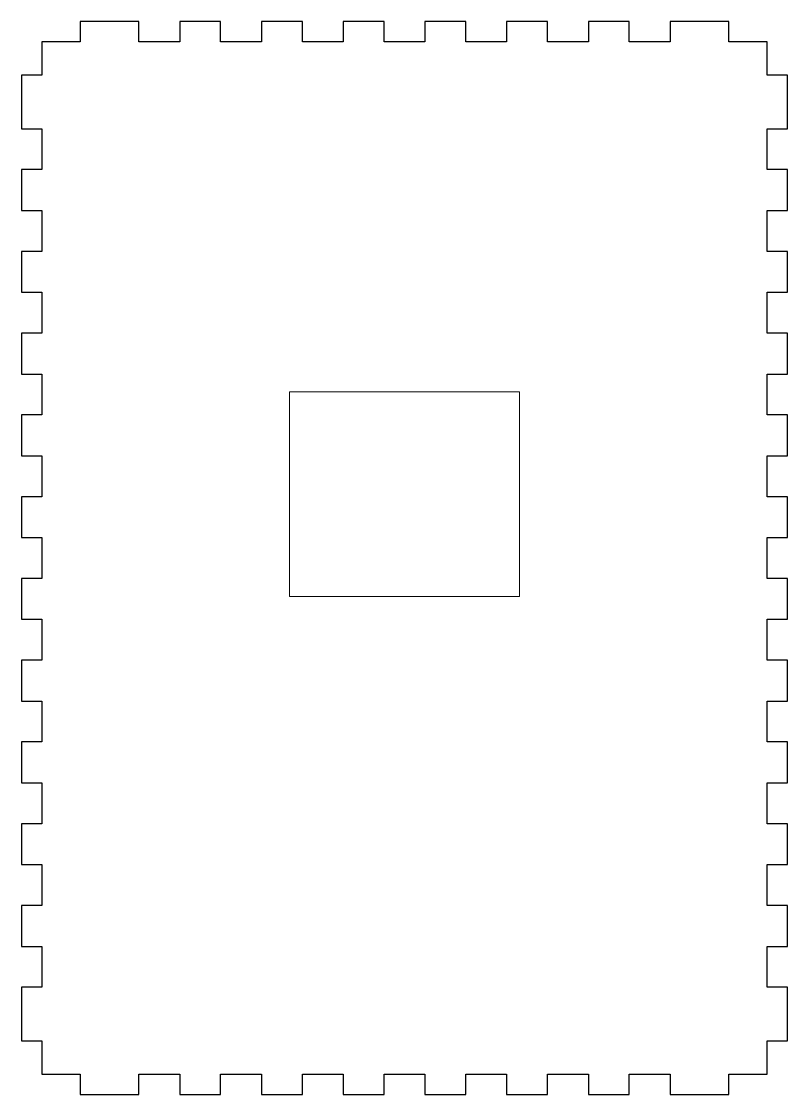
# Model space of a CAD drawing. Header units: millimetres. Extents: x -91 to 100, y -110 to 138.
# Drawn here: x -87.8 to -12.8, y -109.7 to -4.7 of the extents above; entities that cross this region are included whole.
import ezdxf

# ---------------------------------------------------------------- set-up
doc = ezdxf.new("R2010")
doc.units = ezdxf.units.MM
doc.header["$MEASUREMENT"] = 0
doc.layers.add('layer 1', color=7, linetype='Continuous')

msp = doc.modelspace()

# ---------------------------------------------------------------- linework, layer by layer
at = {"layer": 'layer 1', "color": 250, "lineweight": 20}
msp.add_lwpolyline([(-61.5176, -60.9788), (-39.0228, -60.9788), (-39.0228, -40.9788), (-61.5176, -40.9788), (-61.5176, -60.9788)], close=True, dxfattribs=at)
at = {"layer": 'layer 1', "lineweight": 25}
msp.add_open_spline([(-85.7702, -6.7262), (-85.7702, -6.7262), (-82.0202, -6.7262), (-82.0202, -6.7262), (-82.0202, -6.7262), (-82.0202, -6.7262), (-82.0202, -4.7262), (-82.0202, -4.7262), (-82.0202, -4.7262), (-82.0202, -4.7262), (-76.2702, -4.7262), (-76.2702, -4.7262), (-76.2702, -4.7262), (-76.2702, -4.7262), (-76.2702, -6.7262), (-76.2702, -6.7262), (-76.2702, -6.7262), (-76.2702, -6.7262), (-72.2702, -6.7262), (-72.2702, -6.7262), (-72.2702, -6.7262), (-72.2702, -6.7262), (-72.2702, -4.7262), (-72.2702, -4.7262), (-72.2702, -4.7262), (-72.2702, -4.7262), (-68.2702, -4.7262), (-68.2702, -4.7262), (-68.2702, -4.7262), (-68.2702, -4.7262), (-68.2702, -6.7262), (-68.2702, -6.7262), (-68.2702, -6.7262), (-68.2702, -6.7262), (-64.2702, -6.7262), (-64.2702, -6.7262), (-64.2702, -6.7262), (-64.2702, -6.7262), (-64.2702, -4.7262), (-64.2702, -4.7262), (-64.2702, -4.7262), (-64.2702, -4.7262), (-60.2702, -4.7262), (-60.2702, -4.7262), (-60.2702, -4.7262), (-60.2702, -4.7262), (-60.2702, -6.7262), (-60.2702, -6.7262), (-60.2702, -6.7262), (-60.2702, -6.7262), (-56.2702, -6.7262), (-56.2702, -6.7262), (-56.2702, -6.7262), (-56.2702, -6.7262), (-56.2702, -4.7262), (-56.2702, -4.7262), (-56.2702, -4.7262), (-56.2702, -4.7262), (-52.2702, -4.7262), (-52.2702, -4.7262), (-52.2702, -4.7262), (-52.2702, -4.7262), (-52.2702, -6.7262), (-52.2702, -6.7262), (-52.2702, -6.7262), (-52.2702, -6.7262), (-48.2702, -6.7262), (-48.2702, -6.7262), (-48.2702, -6.7262), (-48.2702, -6.7262), (-48.2702, -4.7262), (-48.2702, -4.7262), (-48.2702, -4.7262), (-48.2702, -4.7262), (-44.2702, -4.7262), (-44.2702, -4.7262), (-44.2702, -4.7262), (-44.2702, -4.7262), (-44.2702, -6.7262), (-44.2702, -6.7262), (-44.2702, -6.7262), (-44.2702, -6.7262), (-40.2702, -6.7262), (-40.2702, -6.7262), (-40.2702, -6.7262), (-40.2702, -6.7262), (-40.2702, -4.7262), (-40.2702, -4.7262), (-40.2702, -4.7262), (-40.2702, -4.7262), (-36.2702, -4.7262), (-36.2702, -4.7262), (-36.2702, -4.7262), (-36.2702, -4.7262), (-36.2702, -6.7262), (-36.2702, -6.7262), (-36.2702, -6.7262), (-36.2702, -6.7262), (-32.2702, -6.7262), (-32.2702, -6.7262), (-32.2702, -6.7262), (-32.2702, -6.7262), (-32.2702, -4.7262), (-32.2702, -4.7262), (-32.2702, -4.7262), (-32.2702, -4.7262), (-28.2702, -4.7262), (-28.2702, -4.7262), (-28.2702, -4.7262), (-28.2702, -4.7262), (-28.2702, -6.7262), (-28.2702, -6.7262), (-28.2702, -6.7262), (-28.2702, -6.7262), (-24.2702, -6.7262), (-24.2702, -6.7262), (-24.2702, -6.7262), (-24.2702, -6.7262), (-24.2702, -4.7262), (-24.2702, -4.7262), (-24.2702, -4.7262), (-24.2702, -4.7262), (-18.5202, -4.7262), (-18.5202, -4.7262), (-18.5202, -4.7262), (-18.5202, -4.7262), (-18.5202, -6.7262), (-18.5202, -6.7262), (-18.5202, -6.7262), (-18.5202, -6.7262), (-14.7702, -6.7262), (-14.7702, -6.7262), (-14.7702, -6.7262), (-14.7702, -6.7262), (-14.7702, -9.9762), (-14.7702, -9.9762), (-14.7702, -9.9762), (-14.7702, -9.9762), (-12.7702, -9.9762), (-12.7702, -9.9762), (-12.7702, -9.9762), (-12.7702, -9.9762), (-12.7702, -15.2262), (-12.7702, -15.2262), (-12.7702, -15.2262), (-12.7702, -15.2262), (-14.7702, -15.2262), (-14.7702, -15.2262), (-14.7702, -15.2262), (-14.7702, -15.2262), (-14.7702, -19.2262), (-14.7702, -19.2262), (-14.7702, -19.2262), (-14.7702, -19.2262), (-12.7702, -19.2262), (-12.7702, -19.2262), (-12.7702, -19.2262), (-12.7702, -19.2262), (-12.7702, -23.2262), (-12.7702, -23.2262), (-12.7702, -23.2262), (-12.7702, -23.2262), (-14.7702, -23.2262), (-14.7702, -23.2262), (-14.7702, -23.2262), (-14.7702, -23.2262), (-14.7702, -27.2262), (-14.7702, -27.2262), (-14.7702, -27.2262), (-14.7702, -27.2262), (-12.7702, -27.2262), (-12.7702, -27.2262), (-12.7702, -27.2262), (-12.7702, -27.2262), (-12.7702, -31.2262), (-12.7702, -31.2262), (-12.7702, -31.2262), (-12.7702, -31.2262), (-14.7702, -31.2262), (-14.7702, -31.2262), (-14.7702, -31.2262), (-14.7702, -31.2262), (-14.7702, -35.2262), (-14.7702, -35.2262), (-14.7702, -35.2262), (-14.7702, -35.2262), (-12.7702, -35.2262), (-12.7702, -35.2262), (-12.7702, -35.2262), (-12.7702, -35.2262), (-12.7702, -39.2262), (-12.7702, -39.2262), (-12.7702, -39.2262), (-12.7702, -39.2262), (-14.7702, -39.2262), (-14.7702, -39.2262), (-14.7702, -39.2262), (-14.7702, -39.2262), (-14.7702, -43.2262), (-14.7702, -43.2262), (-14.7702, -43.2262), (-14.7702, -43.2262), (-12.7702, -43.2262), (-12.7702, -43.2262), (-12.7702, -43.2262), (-12.7702, -43.2262), (-12.7702, -47.2262), (-12.7702, -47.2262), (-12.7702, -47.2262), (-12.7702, -47.2262), (-14.7702, -47.2262), (-14.7702, -47.2262), (-14.7702, -47.2262), (-14.7702, -47.2262), (-14.7702, -51.2262), (-14.7702, -51.2262), (-14.7702, -51.2262), (-14.7702, -51.2262), (-12.7702, -51.2262), (-12.7702, -51.2262), (-12.7702, -51.2262), (-12.7702, -51.2262), (-12.7702, -55.2262), (-12.7702, -55.2262), (-12.7702, -55.2262), (-12.7702, -55.2262), (-14.7702, -55.2262), (-14.7702, -55.2262), (-14.7702, -55.2262), (-14.7702, -55.2262), (-14.7702, -59.2262), (-14.7702, -59.2262), (-14.7702, -59.2262), (-14.7702, -59.2262), (-12.7702, -59.2262), (-12.7702, -59.2262), (-12.7702, -59.2262), (-12.7702, -59.2262), (-12.7702, -63.2262), (-12.7702, -63.2262), (-12.7702, -63.2262), (-12.7702, -63.2262), (-14.7702, -63.2262), (-14.7702, -63.2262), (-14.7702, -63.2262), (-14.7702, -63.2262), (-14.7702, -67.2262), (-14.7702, -67.2262), (-14.7702, -67.2262), (-14.7702, -67.2262), (-12.7702, -67.2262), (-12.7702, -67.2262), (-12.7702, -67.2262), (-12.7702, -67.2262), (-12.7702, -71.2262), (-12.7702, -71.2262), (-12.7702, -71.2262), (-12.7702, -71.2262), (-14.7702, -71.2262), (-14.7702, -71.2262), (-14.7702, -71.2262), (-14.7702, -71.2262), (-14.7702, -75.2262), (-14.7702, -75.2262), (-14.7702, -75.2262), (-14.7702, -75.2262), (-12.7702, -75.2262), (-12.7702, -75.2262), (-12.7702, -75.2262), (-12.7702, -75.2262), (-12.7702, -79.2262), (-12.7702, -79.2262), (-12.7702, -79.2262), (-12.7702, -79.2262), (-14.7702, -79.2262), (-14.7702, -79.2262), (-14.7702, -79.2262), (-14.7702, -79.2262), (-14.7702, -83.2262), (-14.7702, -83.2262), (-14.7702, -83.2262), (-14.7702, -83.2262), (-12.7702, -83.2262), (-12.7702, -83.2262), (-12.7702, -83.2262), (-12.7702, -83.2262), (-12.7702, -87.2262), (-12.7702, -87.2262), (-12.7702, -87.2262), (-12.7702, -87.2262), (-14.7702, -87.2262), (-14.7702, -87.2262), (-14.7702, -87.2262), (-14.7702, -87.2262), (-14.7702, -91.2262), (-14.7702, -91.2262), (-14.7702, -91.2262), (-14.7702, -91.2262), (-12.7702, -91.2262), (-12.7702, -91.2262), (-12.7702, -91.2262), (-12.7702, -91.2262), (-12.7702, -95.2262), (-12.7702, -95.2262), (-12.7702, -95.2262), (-12.7702, -95.2262), (-14.7702, -95.2262), (-14.7702, -95.2262), (-14.7702, -95.2262), (-14.7702, -95.2262), (-14.7702, -99.2262), (-14.7702, -99.2262), (-14.7702, -99.2262), (-14.7702, -99.2262), (-12.7702, -99.2262), (-12.7702, -99.2262), (-12.7702, -99.2262), (-12.7702, -99.2262), (-12.7702, -104.4762), (-12.7702, -104.4762), (-12.7702, -104.4762), (-12.7702, -104.4762), (-14.7702, -104.4762), (-14.7702, -104.4762), (-14.7702, -104.4762), (-14.7702, -104.4762), (-14.7702, -107.7262), (-14.7702, -107.7262), (-14.7702, -107.7262), (-14.7702, -107.7262), (-18.5202, -107.7262), (-18.5202, -107.7262), (-18.5202, -107.7262), (-18.5202, -107.7262), (-18.5202, -109.7262), (-18.5202, -109.7262), (-18.5202, -109.7262), (-18.5202, -109.7262), (-24.2702, -109.7262), (-24.2702, -109.7262), (-24.2702, -109.7262), (-24.2702, -109.7262), (-24.2702, -107.7262), (-24.2702, -107.7262), (-24.2702, -107.7262), (-24.2702, -107.7262), (-28.2702, -107.7262), (-28.2702, -107.7262), (-28.2702, -107.7262), (-28.2702, -107.7262), (-28.2702, -109.7262), (-28.2702, -109.7262), (-28.2702, -109.7262), (-28.2702, -109.7262), (-32.2702, -109.7262), (-32.2702, -109.7262), (-32.2702, -109.7262), (-32.2702, -109.7262), (-32.2702, -107.7262), (-32.2702, -107.7262), (-32.2702, -107.7262), (-32.2702, -107.7262), (-36.2702, -107.7262), (-36.2702, -107.7262), (-36.2702, -107.7262), (-36.2702, -107.7262), (-36.2702, -109.7262), (-36.2702, -109.7262), (-36.2702, -109.7262), (-36.2702, -109.7262), (-40.2702, -109.7262), (-40.2702, -109.7262), (-40.2702, -109.7262), (-40.2702, -109.7262), (-40.2702, -107.7262), (-40.2702, -107.7262), (-40.2702, -107.7262), (-40.2702, -107.7262), (-44.2702, -107.7262), (-44.2702, -107.7262), (-44.2702, -107.7262), (-44.2702, -107.7262), (-44.2702, -109.7262), (-44.2702, -109.7262), (-44.2702, -109.7262), (-44.2702, -109.7262), (-48.2702, -109.7262), (-48.2702, -109.7262), (-48.2702, -109.7262), (-48.2702, -109.7262), (-48.2702, -107.7262), (-48.2702, -107.7262), (-48.2702, -107.7262), (-48.2702, -107.7262), (-52.2702, -107.7262), (-52.2702, -107.7262), (-52.2702, -107.7262), (-52.2702, -107.7262), (-52.2702, -109.7262), (-52.2702, -109.7262), (-52.2702, -109.7262), (-52.2702, -109.7262), (-56.2702, -109.7262), (-56.2702, -109.7262), (-56.2702, -109.7262), (-56.2702, -109.7262), (-56.2702, -107.7262), (-56.2702, -107.7262), (-56.2702, -107.7262), (-56.2702, -107.7262), (-60.2702, -107.7262), (-60.2702, -107.7262), (-60.2702, -107.7262), (-60.2702, -107.7262), (-60.2702, -109.7262), (-60.2702, -109.7262), (-60.2702, -109.7262), (-60.2702, -109.7262), (-64.2702, -109.7262), (-64.2702, -109.7262), (-64.2702, -109.7262), (-64.2702, -109.7262), (-64.2702, -107.7262), (-64.2702, -107.7262), (-64.2702, -107.7262), (-64.2702, -107.7262), (-68.2702, -107.7262), (-68.2702, -107.7262), (-68.2702, -107.7262), (-68.2702, -107.7262), (-68.2702, -109.7262), (-68.2702, -109.7262), (-68.2702, -109.7262), (-68.2702, -109.7262), (-72.2702, -109.7262), (-72.2702, -109.7262), (-72.2702, -109.7262), (-72.2702, -109.7262), (-72.2702, -107.7262), (-72.2702, -107.7262), (-72.2702, -107.7262), (-72.2702, -107.7262), (-76.2702, -107.7262), (-76.2702, -107.7262), (-76.2702, -107.7262), (-76.2702, -107.7262), (-76.2702, -109.7262), (-76.2702, -109.7262), (-76.2702, -109.7262), (-76.2702, -109.7262), (-82.0202, -109.7262), (-82.0202, -109.7262), (-82.0202, -109.7262), (-82.0202, -109.7262), (-82.0202, -107.7262), (-82.0202, -107.7262), (-82.0202, -107.7262), (-82.0202, -107.7262), (-85.7702, -107.7262), (-85.7702, -107.7262), (-85.7702, -107.7262), (-85.7702, -107.7262), (-85.7702, -104.4762), (-85.7702, -104.4762), (-85.7702, -104.4762), (-85.7702, -104.4762), (-87.7702, -104.4762), (-87.7702, -104.4762), (-87.7702, -104.4762), (-87.7702, -104.4762), (-87.7702, -99.2262), (-87.7702, -99.2262), (-87.7702, -99.2262), (-87.7702, -99.2262), (-85.7702, -99.2262), (-85.7702, -99.2262), (-85.7702, -99.2262), (-85.7702, -99.2262), (-85.7702, -95.2262), (-85.7702, -95.2262), (-85.7702, -95.2262), (-85.7702, -95.2262), (-87.7702, -95.2262), (-87.7702, -95.2262), (-87.7702, -95.2262), (-87.7702, -95.2262), (-87.7702, -91.2262), (-87.7702, -91.2262), (-87.7702, -91.2262), (-87.7702, -91.2262), (-85.7702, -91.2262), (-85.7702, -91.2262), (-85.7702, -91.2262), (-85.7702, -91.2262), (-85.7702, -87.2262), (-85.7702, -87.2262), (-85.7702, -87.2262), (-85.7702, -87.2262), (-87.7702, -87.2262), (-87.7702, -87.2262), (-87.7702, -87.2262), (-87.7702, -87.2262), (-87.7702, -83.2262), (-87.7702, -83.2262), (-87.7702, -83.2262), (-87.7702, -83.2262), (-85.7702, -83.2262), (-85.7702, -83.2262), (-85.7702, -83.2262), (-85.7702, -83.2262), (-85.7702, -79.2262), (-85.7702, -79.2262), (-85.7702, -79.2262), (-85.7702, -79.2262), (-87.7702, -79.2262), (-87.7702, -79.2262), (-87.7702, -79.2262), (-87.7702, -79.2262), (-87.7702, -75.2262), (-87.7702, -75.2262), (-87.7702, -75.2262), (-87.7702, -75.2262), (-85.7702, -75.2262), (-85.7702, -75.2262), (-85.7702, -75.2262), (-85.7702, -75.2262), (-85.7702, -71.2262), (-85.7702, -71.2262), (-85.7702, -71.2262), (-85.7702, -71.2262), (-87.7702, -71.2262), (-87.7702, -71.2262), (-87.7702, -71.2262), (-87.7702, -71.2262), (-87.7702, -67.2262), (-87.7702, -67.2262), (-87.7702, -67.2262), (-87.7702, -67.2262), (-85.7702, -67.2262), (-85.7702, -67.2262), (-85.7702, -67.2262), (-85.7702, -67.2262), (-85.7702, -63.2262), (-85.7702, -63.2262), (-85.7702, -63.2262), (-85.7702, -63.2262), (-87.7702, -63.2262), (-87.7702, -63.2262), (-87.7702, -63.2262), (-87.7702, -63.2262), (-87.7702, -59.2262), (-87.7702, -59.2262), (-87.7702, -59.2262), (-87.7702, -59.2262), (-85.7702, -59.2262), (-85.7702, -59.2262), (-85.7702, -59.2262), (-85.7702, -59.2262), (-85.7702, -55.2262), (-85.7702, -55.2262), (-85.7702, -55.2262), (-85.7702, -55.2262), (-87.7702, -55.2262), (-87.7702, -55.2262), (-87.7702, -55.2262), (-87.7702, -55.2262), (-87.7702, -51.2262), (-87.7702, -51.2262), (-87.7702, -51.2262), (-87.7702, -51.2262), (-85.7702, -51.2262), (-85.7702, -51.2262), (-85.7702, -51.2262), (-85.7702, -51.2262), (-85.7702, -47.2262), (-85.7702, -47.2262), (-85.7702, -47.2262), (-85.7702, -47.2262), (-87.7702, -47.2262), (-87.7702, -47.2262), (-87.7702, -47.2262), (-87.7702, -47.2262), (-87.7702, -43.2262), (-87.7702, -43.2262), (-87.7702, -43.2262), (-87.7702, -43.2262), (-85.7702, -43.2262), (-85.7702, -43.2262), (-85.7702, -43.2262), (-85.7702, -43.2262), (-85.7702, -39.2262), (-85.7702, -39.2262), (-85.7702, -39.2262), (-85.7702, -39.2262), (-87.7702, -39.2262), (-87.7702, -39.2262), (-87.7702, -39.2262), (-87.7702, -39.2262), (-87.7702, -35.2262), (-87.7702, -35.2262), (-87.7702, -35.2262), (-87.7702, -35.2262), (-85.7702, -35.2262), (-85.7702, -35.2262), (-85.7702, -35.2262), (-85.7702, -35.2262), (-85.7702, -31.2262), (-85.7702, -31.2262), (-85.7702, -31.2262), (-85.7702, -31.2262), (-87.7702, -31.2262), (-87.7702, -31.2262), (-87.7702, -31.2262), (-87.7702, -31.2262), (-87.7702, -27.2262), (-87.7702, -27.2262), (-87.7702, -27.2262), (-87.7702, -27.2262), (-85.7702, -27.2262), (-85.7702, -27.2262), (-85.7702, -27.2262), (-85.7702, -27.2262), (-85.7702, -23.2262), (-85.7702, -23.2262), (-85.7702, -23.2262), (-85.7702, -23.2262), (-87.7702, -23.2262), (-87.7702, -23.2262), (-87.7702, -23.2262), (-87.7702, -23.2262), (-87.7702, -19.2262), (-87.7702, -19.2262), (-87.7702, -19.2262), (-87.7702, -19.2262), (-85.7702, -19.2262), (-85.7702, -19.2262), (-85.7702, -19.2262), (-85.7702, -19.2262), (-85.7702, -15.2262), (-85.7702, -15.2262), (-85.7702, -15.2262), (-85.7702, -15.2262), (-87.7702, -15.2262), (-87.7702, -15.2262), (-87.7702, -15.2262), (-87.7702, -15.2262), (-87.7702, -9.9762), (-87.7702, -9.9762), (-87.7702, -9.9762), (-87.7702, -9.9762), (-85.7702, -9.9762), (-85.7702, -9.9762), (-85.7702, -9.9762), (-85.7702, -9.9762), (-85.7702, -6.7262), (-85.7702, -6.7262)], degree=3, knots=[0, 0, 0, 0, 0.00609756, 0.00609756, 0.00609756, 0.00609756, 0.01219512, 0.01219512, 0.01219512, 0.01219512, 0.01829268, 0.01829268, 0.01829268, 0.01829268, 0.02439024, 0.02439024, 0.02439024, 0.02439024, 0.0304878, 0.0304878, 0.0304878, 0.0304878, 0.03658537, 0.03658537, 0.03658537, 0.03658537, 0.04268293, 0.04268293, 0.04268293, 0.04268293, 0.04878049, 0.04878049, 0.04878049, 0.04878049, 0.05487805, 0.05487805, 0.05487805, 0.05487805, 0.06097561, 0.06097561, 0.06097561, 0.06097561, 0.06707317, 0.06707317, 0.06707317, 0.06707317, 0.07317073, 0.07317073, 0.07317073, 0.07317073, 0.07926829, 0.07926829, 0.07926829, 0.07926829, 0.08536585, 0.08536585, 0.08536585, 0.08536585, 0.09146341, 0.09146341, 0.09146341, 0.09146341, 0.09756098, 0.09756098, 0.09756098, 0.09756098, 0.10365854, 0.10365854, 0.10365854, 0.10365854, 0.1097561, 0.1097561, 0.1097561, 0.1097561, 0.11585366, 0.11585366, 0.11585366, 0.11585366, 0.12195122, 0.12195122, 0.12195122, 0.12195122, 0.12804878, 0.12804878, 0.12804878, 0.12804878, 0.13414634, 0.13414634, 0.13414634, 0.13414634, 0.1402439, 0.1402439, 0.1402439, 0.1402439, 0.14634146, 0.14634146, 0.14634146, 0.14634146, 0.15243902, 0.15243902, 0.15243902, 0.15243902, 0.15853659, 0.15853659, 0.15853659, 0.15853659, 0.16463415, 0.16463415, 0.16463415, 0.16463415, 0.17073171, 0.17073171, 0.17073171, 0.17073171, 0.17682927, 0.17682927, 0.17682927, 0.17682927, 0.18292683, 0.18292683, 0.18292683, 0.18292683, 0.18902439, 0.18902439, 0.18902439, 0.18902439, 0.19512195, 0.19512195, 0.19512195, 0.19512195, 0.20121951, 0.20121951, 0.20121951, 0.20121951, 0.20731707, 0.20731707, 0.20731707, 0.20731707, 0.21341463, 0.21341463, 0.21341463, 0.21341463, 0.2195122, 0.2195122, 0.2195122, 0.2195122, 0.22560976, 0.22560976, 0.22560976, 0.22560976, 0.23170732, 0.23170732, 0.23170732, 0.23170732, 0.23780488, 0.23780488, 0.23780488, 0.23780488, 0.24390244, 0.24390244, 0.24390244, 0.24390244, 0.25, 0.25, 0.25, 0.25, 0.25609756, 0.25609756, 0.25609756, 0.25609756, 0.26219512, 0.26219512, 0.26219512, 0.26219512, 0.26829268, 0.26829268, 0.26829268, 0.26829268, 0.27439024, 0.27439024, 0.27439024, 0.27439024, 0.2804878, 0.2804878, 0.2804878, 0.2804878, 0.28658537, 0.28658537, 0.28658537, 0.28658537, 0.29268293, 0.29268293, 0.29268293, 0.29268293, 0.29878049, 0.29878049, 0.29878049, 0.29878049, 0.30487805, 0.30487805, 0.30487805, 0.30487805, 0.31097561, 0.31097561, 0.31097561, 0.31097561, 0.31707317, 0.31707317, 0.31707317, 0.31707317, 0.32317073, 0.32317073, 0.32317073, 0.32317073, 0.32926829, 0.32926829, 0.32926829, 0.32926829, 0.33536585, 0.33536585, 0.33536585, 0.33536585, 0.34146341, 0.34146341, 0.34146341, 0.34146341, 0.34756098, 0.34756098, 0.34756098, 0.34756098, 0.35365854, 0.35365854, 0.35365854, 0.35365854, 0.3597561, 0.3597561, 0.3597561, 0.3597561, 0.36585366, 0.36585366, 0.36585366, 0.36585366, 0.37195122, 0.37195122, 0.37195122, 0.37195122, 0.37804878, 0.37804878, 0.37804878, 0.37804878, 0.38414634, 0.38414634, 0.38414634, 0.38414634, 0.3902439, 0.3902439, 0.3902439, 0.3902439, 0.39634146, 0.39634146, 0.39634146, 0.39634146, 0.40243902, 0.40243902, 0.40243902, 0.40243902, 0.40853659, 0.40853659, 0.40853659, 0.40853659, 0.41463415, 0.41463415, 0.41463415, 0.41463415, 0.42073171, 0.42073171, 0.42073171, 0.42073171, 0.42682927, 0.42682927, 0.42682927, 0.42682927, 0.43292683, 0.43292683, 0.43292683, 0.43292683, 0.43902439, 0.43902439, 0.43902439, 0.43902439, 0.44512195, 0.44512195, 0.44512195, 0.44512195, 0.45121951, 0.45121951, 0.45121951, 0.45121951, 0.45731707, 0.45731707, 0.45731707, 0.45731707, 0.46341463, 0.46341463, 0.46341463, 0.46341463, 0.4695122, 0.4695122, 0.4695122, 0.4695122, 0.47560976, 0.47560976, 0.47560976, 0.47560976, 0.48170732, 0.48170732, 0.48170732, 0.48170732, 0.48780488, 0.48780488, 0.48780488, 0.48780488, 0.49390244, 0.49390244, 0.49390244, 0.49390244, 0.5, 0.5, 0.5, 0.5, 0.50609756, 0.50609756, 0.50609756, 0.50609756, 0.51219512, 0.51219512, 0.51219512, 0.51219512, 0.51829268, 0.51829268, 0.51829268, 0.51829268, 0.52439024, 0.52439024, 0.52439024, 0.52439024, 0.5304878, 0.5304878, 0.5304878, 0.5304878, 0.53658537, 0.53658537, 0.53658537, 0.53658537, 0.54268293, 0.54268293, 0.54268293, 0.54268293, 0.54878049, 0.54878049, 0.54878049, 0.54878049, 0.55487805, 0.55487805, 0.55487805, 0.55487805, 0.56097561, 0.56097561, 0.56097561, 0.56097561, 0.56707317, 0.56707317, 0.56707317, 0.56707317, 0.57317073, 0.57317073, 0.57317073, 0.57317073, 0.57926829, 0.57926829, 0.57926829, 0.57926829, 0.58536585, 0.58536585, 0.58536585, 0.58536585, 0.59146341, 0.59146341, 0.59146341, 0.59146341, 0.59756098, 0.59756098, 0.59756098, 0.59756098, 0.60365854, 0.60365854, 0.60365854, 0.60365854, 0.6097561, 0.6097561, 0.6097561, 0.6097561, 0.61585366, 0.61585366, 0.61585366, 0.61585366, 0.62195122, 0.62195122, 0.62195122, 0.62195122, 0.62804878, 0.62804878, 0.62804878, 0.62804878, 0.63414634, 0.63414634, 0.63414634, 0.63414634, 0.6402439, 0.6402439, 0.6402439, 0.6402439, 0.64634146, 0.64634146, 0.64634146, 0.64634146, 0.65243902, 0.65243902, 0.65243902, 0.65243902, 0.65853659, 0.65853659, 0.65853659, 0.65853659, 0.66463415, 0.66463415, 0.66463415, 0.66463415, 0.67073171, 0.67073171, 0.67073171, 0.67073171, 0.67682927, 0.67682927, 0.67682927, 0.67682927, 0.68292683, 0.68292683, 0.68292683, 0.68292683, 0.68902439, 0.68902439, 0.68902439, 0.68902439, 0.69512195, 0.69512195, 0.69512195, 0.69512195, 0.70121951, 0.70121951, 0.70121951, 0.70121951, 0.70731707, 0.70731707, 0.70731707, 0.70731707, 0.71341463, 0.71341463, 0.71341463, 0.71341463, 0.7195122, 0.7195122, 0.7195122, 0.7195122, 0.72560976, 0.72560976, 0.72560976, 0.72560976, 0.73170732, 0.73170732, 0.73170732, 0.73170732, 0.73780488, 0.73780488, 0.73780488, 0.73780488, 0.74390244, 0.74390244, 0.74390244, 0.74390244, 0.75, 0.75, 0.75, 0.75, 0.75609756, 0.75609756, 0.75609756, 0.75609756, 0.76219512, 0.76219512, 0.76219512, 0.76219512, 0.76829268, 0.76829268, 0.76829268, 0.76829268, 0.77439024, 0.77439024, 0.77439024, 0.77439024, 0.7804878, 0.7804878, 0.7804878, 0.7804878, 0.78658537, 0.78658537, 0.78658537, 0.78658537, 0.79268293, 0.79268293, 0.79268293, 0.79268293, 0.79878049, 0.79878049, 0.79878049, 0.79878049, 0.80487805, 0.80487805, 0.80487805, 0.80487805, 0.81097561, 0.81097561, 0.81097561, 0.81097561, 0.81707317, 0.81707317, 0.81707317, 0.81707317, 0.82317073, 0.82317073, 0.82317073, 0.82317073, 0.82926829, 0.82926829, 0.82926829, 0.82926829, 0.83536585, 0.83536585, 0.83536585, 0.83536585, 0.84146341, 0.84146341, 0.84146341, 0.84146341, 0.84756098, 0.84756098, 0.84756098, 0.84756098, 0.85365854, 0.85365854, 0.85365854, 0.85365854, 0.8597561, 0.8597561, 0.8597561, 0.8597561, 0.86585366, 0.86585366, 0.86585366, 0.86585366, 0.87195122, 0.87195122, 0.87195122, 0.87195122, 0.87804878, 0.87804878, 0.87804878, 0.87804878, 0.88414634, 0.88414634, 0.88414634, 0.88414634, 0.8902439, 0.8902439, 0.8902439, 0.8902439, 0.89634146, 0.89634146, 0.89634146, 0.89634146, 0.90243902, 0.90243902, 0.90243902, 0.90243902, 0.90853659, 0.90853659, 0.90853659, 0.90853659, 0.91463415, 0.91463415, 0.91463415, 0.91463415, 0.92073171, 0.92073171, 0.92073171, 0.92073171, 0.92682927, 0.92682927, 0.92682927, 0.92682927, 0.93292683, 0.93292683, 0.93292683, 0.93292683, 0.93902439, 0.93902439, 0.93902439, 0.93902439, 0.94512195, 0.94512195, 0.94512195, 0.94512195, 0.95121951, 0.95121951, 0.95121951, 0.95121951, 0.95731707, 0.95731707, 0.95731707, 0.95731707, 0.96341463, 0.96341463, 0.96341463, 0.96341463, 0.9695122, 0.9695122, 0.9695122, 0.9695122, 0.97560976, 0.97560976, 0.97560976, 0.97560976, 0.98170732, 0.98170732, 0.98170732, 0.98170732, 0.98780488, 0.98780488, 0.98780488, 0.98780488, 0.99390244, 0.99390244, 0.99390244, 0.99390244, 1, 1, 1, 1], dxfattribs=at)

doc.saveas('drawing.dxf')
